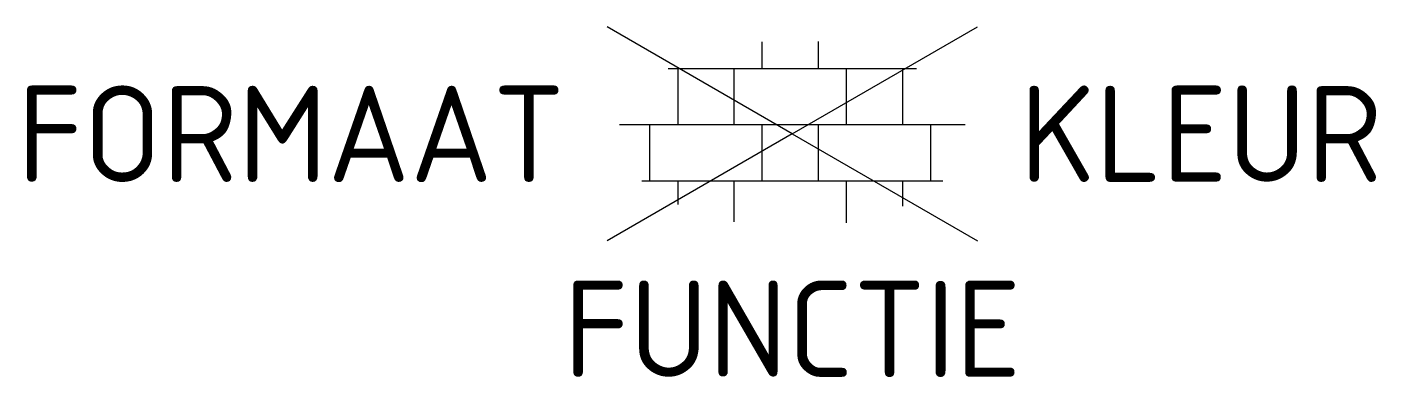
# Model space of a CAD drawing. Header units: metres. Extents: x -14.3 to 10.9, y -4.5 to 2.
import ezdxf
from ezdxf.enums import TextEntityAlignment as Align

# ---------------------------------------------------------------- set-up
doc = ezdxf.new("R2010")
doc.units = ezdxf.units.M
doc.styles.add('NLCS-ISO', font='NLCS-ISO.ttf')

msp = doc.modelspace()

# ---------------------------------------------------------------- linework, layer by layer
for p, q in [((0, 0), (-3.464, 2)), ((0, 0), (3.464, 2)), ((-0.561, 1.224), (-0.561, 1.724)), ((0.489, 1.224), (0.489, 1.73)), ((-2.322, 1.224), (-0.036, 1.224)), ((-2.136, 0.174), (-2.136, 1.224)), ((-1.086, 0.174), (-1.086, 1.224)), ((-0.036, 1.224), (2.322, 1.224)), ((1.014, 0.174), (1.014, 1.224)), ((2.064, 0.174), (2.064, 1.224)), ((0, 0), (-3.464, -2)), ((-3.234, 0.174), (-3.186, 0.174)), ((-3.186, 0.174), (-0.036, 0.174)), ((-2.661, -0.876), (-2.661, 0.174)), ((-0.561, -0.876), (-0.561, 0.174)), ((-0.036, 0.174), (3.114, 0.174)), ((0, 0), (3.464, -2)), ((0.489, -0.876), (0.489, 0.174)), ((2.589, -0.876), (2.589, 0.174)), ((3.114, 0.174), (3.234, 0.174)), ((-2.814, -0.876), (-0.036, -0.876)), ((-2.136, -1.319), (-2.136, -0.876)), ((-1.086, -1.649), (-1.086, -0.876)), ((-0.036, -0.876), (2.814, -0.876)), ((1.014, -1.663), (1.014, -0.876)), ((2.064, -1.352), (2.064, -0.876))]:
    msp.add_line(p, q)

# ---------------------------------------------------------------- texts
at = {"style": 'NLCS-ISO'}
msp.add_attdef('FORMAAT', text='OG', height=1.8, dxfattribs=at).set_placement((-4.25, 0), align=Align.MIDDLE_RIGHT)
msp.add_attdef('KLEUR', text='G', height=1.8, dxfattribs=at).set_placement((4.25, 0), align=Align.MIDDLE_LEFT)
at = {"style": 'NLCS-ISO', "flags": 1}
msp.add_attdef('FUNCTIE', text='', height=1.8, dxfattribs=at).set_placement((0, -2.75), align=Align.TOP_CENTER)

doc.saveas('drawing.dxf')
